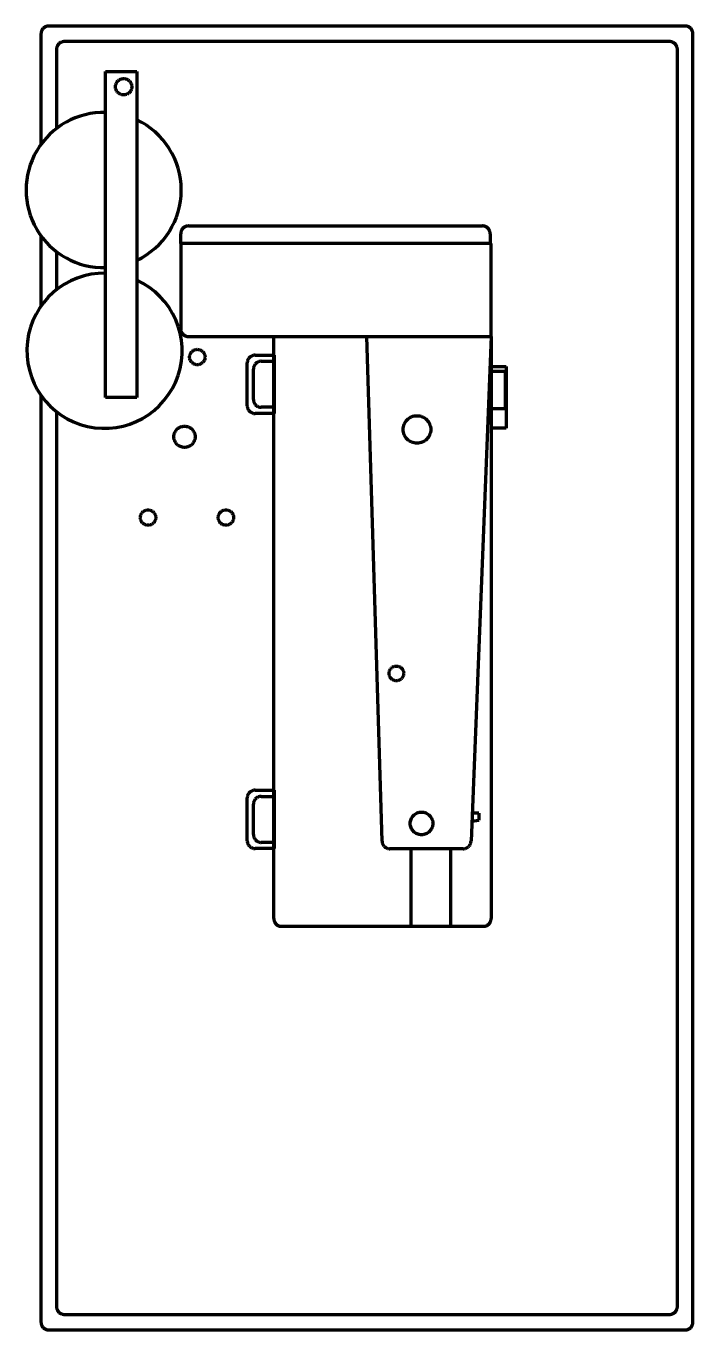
# Model space of a CAD drawing. Header units: feet. Extents: x 137.4 to 158.8, y 964.1 to 1006.1.
import ezdxf

# ---------------------------------------------------------------- set-up
doc = ezdxf.new("R2010")
doc.units = ezdxf.units.FT
doc.header["$LTSCALE"] = 15
doc.header["$MEASUREMENT"] = 0
doc.linetypes.add('ACAD_ISO02W100', pattern=[15, 12, -3])
doc.layers.add('machines', color=21, linetype='Continuous')

msp = doc.modelspace()

# ---------------------------------------------------------------- linework, layer by layer
at = {"layer": 'machines', "linetype": 'ACAD_ISO02W100', "lineweight": 100}
for p, q in [((144.737, 995.497), (145.354, 995.497)), ((145.354, 995.497), (145.354, 993.614)), ((144.487, 993.864), (144.487, 995.247)), ((144.687, 994.064), (144.687, 995.047)), ((144.937, 995.297), (145.354, 995.297)), ((145.354, 993.814), (144.937, 993.814)), ((145.354, 993.614), (144.737, 993.614)), ((144.487, 979.849), (144.487, 981.232)), ((144.737, 981.482), (145.354, 981.482)), ((144.937, 981.282), (145.354, 981.282)), ((145.354, 981.482), (145.354, 979.599)), ((144.687, 980.049), (144.687, 981.032)), ((151.944, 980.742), (151.723, 980.742)), ((151.944, 980.742), (151.944, 980.515)), ((151.723, 980.484), (151.944, 980.515)), ((145.354, 979.599), (144.737, 979.599)), ((145.354, 979.799), (144.937, 979.799)), ((149.761, 977.084), (149.761, 979.595)), ((151.041, 977.095), (151.041, 979.595))]:
    msp.add_line(p, q, dxfattribs=at)
for points in [[(137.842, 994.199), (137.842, 964.345, 0.414214), (138.092, 964.095), (158.592, 964.095, 0.414214), (158.842, 964.345), (158.842, 1005.845, 0.414214), (158.592, 1006.095), (138.092, 1006.095, 0.414214), (137.842, 1005.845), (137.842, 1002.286)], [(138.342, 993.672), (138.342, 964.845, 0.414214), (138.592, 964.595), (158.092, 964.595, 0.414214), (158.342, 964.845), (158.342, 1005.345, 0.414214), (158.092, 1005.595), (138.592, 1005.595, 0.414214), (138.342, 1005.345), (138.342, 1002.797)]]:
    msp.add_lwpolyline(points, format="xyb", dxfattribs=at)
for points in [[(140.925, 1004.634), (140.925, 994.134), (139.925, 994.134), (139.925, 1004.634)], [(140.925, 1004.634), (140.925, 994.134), (139.925, 994.134), (139.925, 1004.634)], [(152.349, 993.138), (152.349, 995.13), (152.828, 995.13), (152.828, 993.138)], [(152.349, 993.765), (152.349, 994.982), (152.791, 994.982), (152.791, 993.765)]]:
    msp.add_lwpolyline(points, close=True, dxfattribs=at)
for points in [[(142.342, 999.095), (142.342, 999.407, -0.414214), (142.592, 999.657), (152.062, 999.657, -0.414214), (152.312, 999.407), (152.312, 999.095)], [(152.342, 996.095), (152.342, 999.095), (142.342, 999.095), (142.342, 996.345, 0.414214), (142.592, 996.095)], [(152.342, 996.095), (152.342, 977.345, -0.414214), (152.092, 977.095), (145.592, 977.095, -0.414214), (145.342, 977.345), (145.342, 996.095)], [(152.342, 996.095), (151.695, 979.835, -0.402601), (151.445, 979.595), (149.081, 979.595, -0.405445), (148.831, 979.837), (148.342, 996.095)]]:
    msp.add_lwpolyline(points, format="xyb", close=True, dxfattribs=at)
for points in [[(137.842, 999.339), (137.842, 997.075)], [(138.342, 998.827), (138.342, 997.603)]]:
    msp.add_lwpolyline(points, dxfattribs=at)
for centre, radius in [((140.503, 1004.139), 0.264), ((140.503, 1004.139), 0.264), ((142.878, 995.434), 0.248), ((149.953, 993.101), 0.444), ((142.465, 992.864), 0.343), ((141.29, 990.262), 0.248), ((143.799, 990.262), 0.248), ((149.289, 985.243), 0.236), ((150.1, 980.41), 0.365)]:
    msp.add_circle(centre, radius, dxfattribs=at)
for centre, radius, start, end in [((139.862, 1000.812), 2.5, 88.5457, 271.4543), ((139.862, 1000.812), 2.5, 295.1747, 64.8253), ((139.887, 995.637), 2.5, 89.1324, 65.4718), ((144.737, 995.247), 0.25, 90, 180), ((144.937, 995.047), 0.25, 90, 180), ((144.737, 993.864), 0.25, 180, 270), ((144.937, 994.064), 0.25, 180, 270), ((144.737, 981.232), 0.25, 90, 180), ((144.937, 981.032), 0.25, 90, 180), ((144.937, 980.049), 0.25, 180, 270), ((144.737, 979.849), 0.25, 180, 270)]:
    msp.add_arc(centre, radius, start, end, dxfattribs=at)

doc.saveas('drawing.dxf')
